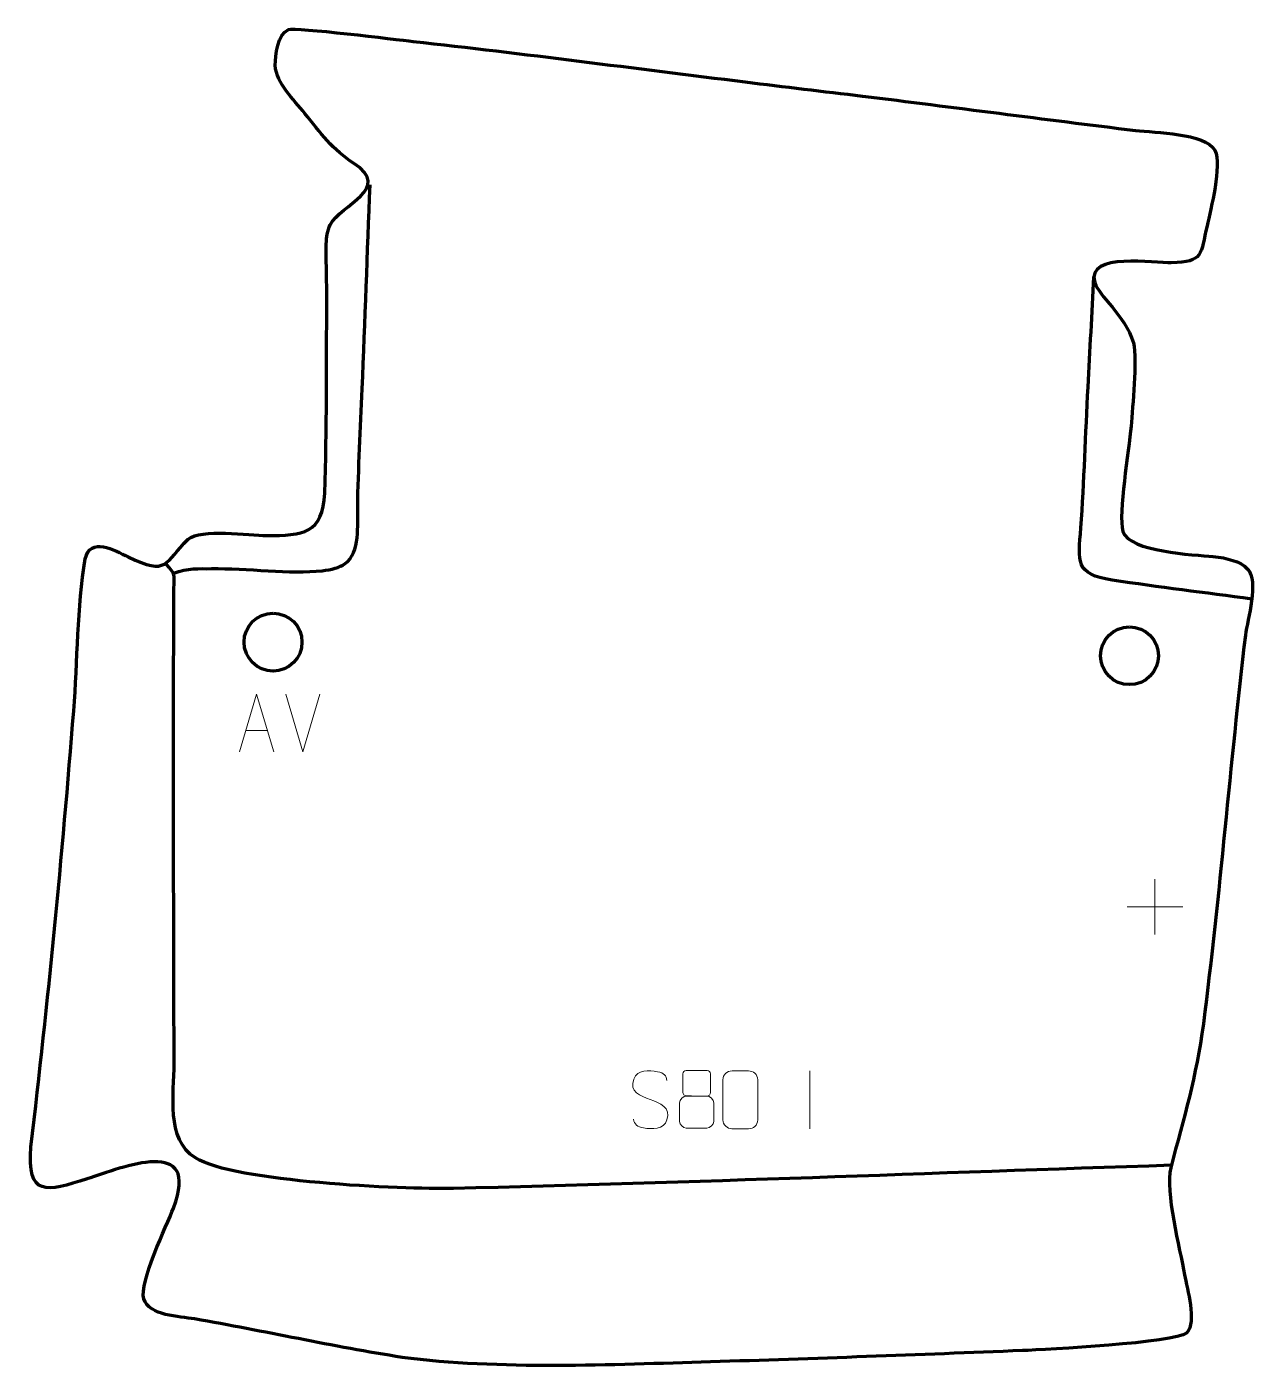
# Model space of a CAD drawing. Header units: millimetres. Extents: x 986 to 1519, y 103 to 683.
import ezdxf

# ---------------------------------------------------------------- set-up
doc = ezdxf.new("R2010")
doc.units = ezdxf.units.MM
doc.header["$MEASUREMENT"] = 0
doc.layers.add('layer 1', color=7, linetype='Continuous')
doc.layers.add('layer 2', color=7, linetype='Continuous')

msp = doc.modelspace()

# ---------------------------------------------------------------- linework, layer by layer
at = {"layer": 'layer 1', "color": 142, "lineweight": 200}
for centre in [(1092.7194, 417.3066), (1462.5407, 411.4195)]:
    msp.add_ellipse(centre, major_axis=(0, 12.5), ratio=1, dxfattribs=at)
at = {"layer": 'layer 1', "color": 142, "lineweight": 158}
for points, knots in [([(1049.9208, 447.0064), (1055.6851, 449.529), (1060.9765, 448.9334), (1066.1269, 449.0236), (1066.1269, 449.0236), (1081.2178, 449.288), (1100.3868, 446.6151), (1113.903, 448.1091), (1113.903, 448.1091), (1117.9704, 448.5586), (1121.5189, 449.4887), (1123.8551, 451.1992), (1123.8551, 451.1992), (1130.4404, 456.0206), (1129.1806, 467.9576), (1129.2861, 475.3081), (1129.2861, 475.3081), (1129.5307, 492.3474), (1130.5857, 509.6034), (1131.257, 526.6592), (1131.257, 526.6592), (1132.3861, 556.0282), (1133.5174, 585.3972), (1134.6505, 614.7661)], [0, 0, 0, 0, 0.14285714, 0.14285714, 0.14285714, 0.14285714, 0.28571429, 0.28571429, 0.28571429, 0.28571429, 0.42857143, 0.42857143, 0.42857143, 0.42857143, 0.57142857, 0.57142857, 0.57142857, 0.57142857, 0.71428571, 0.71428571, 0.71428571, 0.71428571, 1, 1, 1, 1]), ([(1515.3826, 435.8686), (1495.3193, 438.6055), (1475.1258, 441.031), (1455.1156, 444.0748), (1455.1156, 444.0748), (1438.7446, 446.5651), (1440.4842, 452.0953), (1441.536, 466.6394), (1441.536, 466.6394), (1442.9795, 486.6008), (1443.6047, 507.371), (1444.6651, 527.4552), (1444.6651, 527.4552), (1445.5038, 543.3392), (1446.3666, 559.222), (1447.2136, 575.1056)], [0, 0, 0, 0, 0.2, 0.2, 0.2, 0.2, 0.4, 0.4, 0.4, 0.4, 0.6, 0.6, 0.6, 0.6, 1, 1, 1, 1]), ([(1480.6302, 191.3298), (1377.3196, 187.9887), (1273.9136, 183.7273), (1170.5893, 181.3322), (1170.5893, 181.3322), (1148.6594, 180.8239), (1075.7735, 184.0915), (1059.2109, 194.5293), (1059.2109, 194.5293), (1046.3042, 202.6633), (1050.0495, 222.1271), (1050.0078, 235.3996), (1050.0078, 235.3996), (1049.7932, 303.7058), (1049.6432, 371.9747), (1049.919, 440.2823), (1049.919, 440.2823), (1049.9489, 447.5032), (1051.1287, 445.6725), (1046.3461, 451.3418)], [0, 0, 0, 0, 0.16666667, 0.16666667, 0.16666667, 0.16666667, 0.33333333, 0.33333333, 0.33333333, 0.33333333, 0.5, 0.5, 0.5, 0.5, 0.66666667, 0.66666667, 0.66666667, 0.66666667, 1, 1, 1, 1])]:
    msp.add_open_spline(points, degree=3, knots=knots, dxfattribs=at)
at = {"layer": 'layer 1', "color": 250, "lineweight": 9}
for points, knots in [([(1078.1941, 369.9185), (1078.1941, 369.9185), (1085.5651, 394.872), (1085.5651, 394.872), (1085.5651, 394.872), (1085.5651, 394.872), (1093.135, 369.9185), (1093.135, 369.9185)], [0, 0, 0, 0, 0.33333333, 0.33333333, 0.33333333, 0.33333333, 1, 1, 1, 1]), ([(1255.6158, 219.8083), (1251.3675, 221.2787), (1246.4594, 223.0745), (1248.4645, 228.5948), (1248.4645, 228.5948), (1249.968, 232.7347), (1255.1816, 232.3462), (1258.7852, 231.7451), (1258.7852, 231.7451), (1261.6458, 231.2679), (1262.5105, 230.0547), (1262.8211, 227.9706)], [0, 0, 0, 0, 0.25, 0.25, 0.25, 0.25, 0.5, 0.5, 0.5, 0.5, 1, 1, 1, 1]), ([(1269.6624, 230.8192), (1269.6624, 228.6062), (1269.6624, 224.9239), (1269.6624, 222.7106), (1269.6624, 222.7106), (1269.6774, 222.2032), (1270.4848, 221.2718), (1271.1849, 221.273), (1271.1849, 221.273), (1274.1548, 221.2732), (1277.125, 221.1883), (1280.0954, 221.188), (1280.0954, 221.188), (1280.8925, 221.1922), (1281.6132, 221.9825), (1281.6106, 222.7032), (1281.6106, 222.7032), (1281.6103, 224.9192), (1281.6103, 228.6039), (1281.6106, 230.8192), (1281.6106, 230.8192), (1281.5921, 231.53), (1280.9807, 232.2904), (1280.1468, 232.283), (1280.1468, 232.283), (1277.1297, 232.2827), (1274.1128, 232.2827), (1271.0962, 232.283), (1271.0962, 232.283), (1270.4698, 232.2906), (1269.6457, 231.5796), (1269.6624, 230.8192)], [0, 0, 0, 0, 0.11111111, 0.11111111, 0.11111111, 0.11111111, 0.22222222, 0.22222222, 0.22222222, 0.22222222, 0.33333333, 0.33333333, 0.33333333, 0.33333333, 0.44444444, 0.44444444, 0.44444444, 0.44444444, 0.55555556, 0.55555556, 0.55555556, 0.55555556, 0.66666667, 0.66666667, 0.66666667, 0.66666667, 0.77777778, 0.77777778, 0.77777778, 0.77777778, 1, 1, 1, 1]), ([(1290.914, 232.1057), (1293.2801, 232.1057), (1295.6466, 232.1057), (1298.0131, 232.1057), (1298.0131, 232.1057), (1299.9936, 232.1413), (1302.0196, 230.647), (1302.0467, 228.2049), (1302.0467, 228.2049), (1302.0463, 222.4475), (1302.0463, 216.6897), (1302.0467, 210.9315), (1302.0467, 210.9315), (1301.9046, 208.6039), (1300.1982, 207.1216), (1298.0131, 207.1108), (1298.0131, 207.1108), (1295.6407, 207.1112), (1293.2683, 207.1112), (1290.8963, 207.1108), (1290.8963, 207.1108), (1288.9378, 207.0052), (1286.9314, 208.8931), (1286.9428, 210.9141), (1286.9428, 210.9141), (1286.9432, 216.6947), (1286.9432, 222.475), (1286.9428, 228.2548), (1286.9428, 228.2548), (1286.9471, 230.3968), (1288.7242, 232.1193), (1290.914, 232.1057)], [0, 0, 0, 0, 0.11111111, 0.11111111, 0.11111111, 0.11111111, 0.22222222, 0.22222222, 0.22222222, 0.22222222, 0.33333333, 0.33333333, 0.33333333, 0.33333333, 0.44444444, 0.44444444, 0.44444444, 0.44444444, 0.55555556, 0.55555556, 0.55555556, 0.55555556, 0.66666667, 0.66666667, 0.66666667, 0.66666667, 0.77777778, 0.77777778, 0.77777778, 0.77777778, 1, 1, 1, 1]), ([(1268.2036, 218.301), (1268.2036, 215.1302), (1268.2036, 213.4281), (1268.2036, 210.2567), (1268.2036, 210.2567), (1268.1951, 209.0348), (1269.893, 207.3421), (1271.1456, 207.3336), (1271.1456, 207.3336), (1274.1287, 207.3339), (1277.112, 207.3339), (1280.0954, 207.3336), (1280.0954, 207.3336), (1281.4187, 207.3453), (1283.0391, 208.9669), (1283.028, 210.2661), (1283.028, 210.2661), (1283.0277, 213.4343), (1283.0277, 215.1331), (1283.028, 218.301), (1283.028, 218.301), (1282.9583, 219.6814), (1281.3805, 221.26), (1280.0751, 221.2539), (1280.0751, 221.2539), (1277.0985, 221.2536), (1274.1219, 221.2536), (1271.1456, 221.2539), (1271.1456, 221.2539), (1270.0661, 221.2603), (1268.2198, 219.6814), (1268.2036, 218.301)], [0, 0, 0, 0, 0.11111111, 0.11111111, 0.11111111, 0.11111111, 0.22222222, 0.22222222, 0.22222222, 0.22222222, 0.33333333, 0.33333333, 0.33333333, 0.33333333, 0.44444444, 0.44444444, 0.44444444, 0.44444444, 0.55555556, 0.55555556, 0.55555556, 0.55555556, 0.66666667, 0.66666667, 0.66666667, 0.66666667, 0.77777778, 0.77777778, 0.77777778, 0.77777778, 1, 1, 1, 1]), ([(1255.6158, 219.8082), (1259.6344, 218.1615), (1264.6639, 216.2732), (1262.8299, 210.9129), (1262.8299, 210.9129), (1261.3701, 206.6465), (1256.4593, 206.9032), (1252.7332, 207.4579), (1252.7332, 207.4579), (1249.9832, 207.8677), (1248.7623, 209.0812), (1248.3843, 211.1934)], [0, 0, 0, 0, 0.25, 0.25, 0.25, 0.25, 0.5, 0.5, 0.5, 0.5, 1, 1, 1, 1])]:
    msp.add_open_spline(points, degree=3, knots=knots, dxfattribs=at)
for points in [[(1105.5536, 369.9112), (1105.5536, 369.9112), (1098.2318, 394.8648), (1098.2318, 394.8648)], [(1112.8755, 394.8648), (1112.8755, 394.8648), (1105.5537, 369.9112), (1105.5537, 369.9112)], [(1080.9167, 379.1679), (1080.9167, 379.1679), (1090.4124, 379.1679), (1090.4124, 379.1679)], [(1473.5279, 314.9567), (1473.5279, 314.9567), (1473.5279, 290.9788), (1473.5279, 290.9788)], [(1461.539, 302.9677), (1461.539, 302.9677), (1485.5169, 302.9677), (1485.5169, 302.9677)], [(1324.4947, 232.0935), (1324.4947, 232.0935), (1324.4947, 207.1194), (1324.4947, 207.1194)]]:
    msp.add_open_spline(points, degree=3, dxfattribs=at)
at = {"layer": 'layer 2', "color": 242, "lineweight": 158}
msp.add_open_spline([(1115.9742, 564.9483), (1115.7334, 537.3678), (1116.0212, 509.1162), (1115.0736, 481.617), (1115.0736, 481.617), (1114.089, 464.2043), (1105.8863, 463.274), (1089.9642, 463.3209), (1089.9642, 463.3209), (1082.3237, 463.5197), (1061.6536, 466.3403), (1056.0165, 461.7654), (1056.0165, 461.7654), (1045.9962, 451.8259), (1047.4696, 445.5682), (1030.1378, 454.1651), (1030.1378, 454.1651), (1024.3788, 457.0216), (1013.6672, 462.905), (1011.6382, 453.2355), (1011.6382, 453.2355), (1008.1823, 432.4559), (1008.3164, 409.0007), (1006.6783, 387.6752), (1006.6783, 387.6752), (1001.7213, 324.7571), (995.6165, 262.0062), (988.1962, 199.3299), (988.1962, 199.3299), (986.4366, 177.5398), (994.8232, 179.801), (1012.4387, 185.4641), (1012.4387, 185.4641), (1027.7586, 190.4656), (1061.797, 204.3783), (1049.7429, 172.8322), (1049.7429, 172.8322), (1046.7266, 165.1883), (1034.8046, 140.4631), (1036.9066, 133.6478), (1036.9066, 133.6478), (1039.184, 126.2636), (1052.216, 126.0675), (1058.8523, 124.9444), (1058.8523, 124.9444), (1088.7109, 119.7947), (1118.6827, 112.9872), (1148.5111, 108.3644), (1148.5111, 108.3644), (1190.1248, 102.8551), (1239.3306, 105.1629), (1281.6023, 106.4156), (1281.6023, 106.4156), (1326.4439, 107.7537), (1371.52, 109.5011), (1416.3544, 111.2931), (1416.3544, 111.2931), (1426.6108, 111.7378), (1481.9593, 114.571), (1487.3422, 118.9124), (1487.3422, 118.9124), (1491.5869, 123.9169), (1487.4029, 137.7791), (1486.335, 144.0438), (1486.335, 144.0438), (1484.2496, 155.2731), (1477.8748, 180.0544), (1480.3432, 190.2308), (1480.3432, 190.2308), (1486.1161, 212.3909), (1491.3772, 229.2835), (1494.4283, 252.3979), (1494.4283, 252.3979), (1501.6638, 308.3558), (1505.9465, 364.4024), (1512.5933, 420.3005), (1512.5933, 420.3005), (1513.5416, 427.0788), (1518.5195, 443.615), (1513.5626, 448.8598), (1513.5626, 448.8598), (1510.3467, 452.2625), (1504.8352, 453.6431), (1498.5215, 454.2949), (1498.5215, 454.2949), (1490.3149, 455.0558), (1462.5696, 456.2552), (1459.6746, 465.0224), (1459.6746, 465.0224), (1457.6099, 473.0526), (1462.3149, 499.9051), (1463.2148, 510.5678), (1463.2148, 510.5678), (1463.9647, 519.4541), (1465.765, 538.4189), (1464.3079, 546.6279), (1464.3079, 546.6279), (1460.2468, 558.9335), (1449.2827, 566.7697), (1447.5524, 572.6261), (1447.5524, 572.6261), (1443.658, 585.8075), (1473.8002, 580.8923), (1480.5912, 581.0836), (1480.5912, 581.0836), (1494.7038, 581.4812), (1493.1887, 584.7358), (1496.0182, 597.0995), (1496.0182, 597.0995), (1497.6833, 604.3753), (1502.4175, 623.1342), (1499.4579, 629.7847), (1499.4579, 629.7847), (1495.1421, 637.1891), (1473.5586, 637.2962), (1465.1245, 638.3104), (1465.1245, 638.3104), (1425.8305, 643.0355), (1386.5938, 648.3523), (1347.2987, 653.126), (1347.2987, 653.126), (1330.4048, 655.167), (1313.5108, 657.2062), (1296.6198, 659.2709), (1296.6198, 659.2709), (1248.8514, 665.1231), (1201.008, 671.518), (1153.1788, 676.7431), (1153.1788, 676.7431), (1145.9226, 677.5506), (1102.5121, 683.0313), (1099.4308, 681.8231), (1099.4308, 681.8231), (1094.6818, 679.961), (1093.6802, 670.7491), (1093.6762, 666.4195), (1093.6762, 666.4195), (1094.2613, 658.2764), (1101.44, 651.9746), (1106.5047, 645.5835), (1106.5047, 645.5835), (1112.816, 637.6194), (1118.9285, 629.604), (1127.5413, 624.1042), (1127.5413, 624.1042), (1144.7372, 613.1237), (1121.7958, 606.2878), (1117.431, 597.5027), (1117.431, 597.5027), (1116.0616, 594.7464), (1115.8954, 592.3602), (1115.7026, 589.3555), (1115.7026, 589.3555), (1115.6377, 586.763), (1115.6978, 584.1031), (1115.7247, 581.5073), (1115.7247, 581.5073), (1115.7761, 575.9838), (1115.9891, 570.4738), (1115.9742, 564.9483)], degree=3, knots=[0, 0, 0, 0, 0.02439024, 0.02439024, 0.02439024, 0.02439024, 0.04878049, 0.04878049, 0.04878049, 0.04878049, 0.07317073, 0.07317073, 0.07317073, 0.07317073, 0.09756098, 0.09756098, 0.09756098, 0.09756098, 0.12195122, 0.12195122, 0.12195122, 0.12195122, 0.14634146, 0.14634146, 0.14634146, 0.14634146, 0.17073171, 0.17073171, 0.17073171, 0.17073171, 0.19512195, 0.19512195, 0.19512195, 0.19512195, 0.2195122, 0.2195122, 0.2195122, 0.2195122, 0.24390244, 0.24390244, 0.24390244, 0.24390244, 0.26829268, 0.26829268, 0.26829268, 0.26829268, 0.29268293, 0.29268293, 0.29268293, 0.29268293, 0.31707317, 0.31707317, 0.31707317, 0.31707317, 0.34146341, 0.34146341, 0.34146341, 0.34146341, 0.36585366, 0.36585366, 0.36585366, 0.36585366, 0.3902439, 0.3902439, 0.3902439, 0.3902439, 0.41463415, 0.41463415, 0.41463415, 0.41463415, 0.43902439, 0.43902439, 0.43902439, 0.43902439, 0.46341463, 0.46341463, 0.46341463, 0.46341463, 0.48780488, 0.48780488, 0.48780488, 0.48780488, 0.51219512, 0.51219512, 0.51219512, 0.51219512, 0.53658537, 0.53658537, 0.53658537, 0.53658537, 0.56097561, 0.56097561, 0.56097561, 0.56097561, 0.58536585, 0.58536585, 0.58536585, 0.58536585, 0.6097561, 0.6097561, 0.6097561, 0.6097561, 0.63414634, 0.63414634, 0.63414634, 0.63414634, 0.65853659, 0.65853659, 0.65853659, 0.65853659, 0.68292683, 0.68292683, 0.68292683, 0.68292683, 0.70731707, 0.70731707, 0.70731707, 0.70731707, 0.73170732, 0.73170732, 0.73170732, 0.73170732, 0.75609756, 0.75609756, 0.75609756, 0.75609756, 0.7804878, 0.7804878, 0.7804878, 0.7804878, 0.80487805, 0.80487805, 0.80487805, 0.80487805, 0.82926829, 0.82926829, 0.82926829, 0.82926829, 0.85365854, 0.85365854, 0.85365854, 0.85365854, 0.87804878, 0.87804878, 0.87804878, 0.87804878, 0.90243902, 0.90243902, 0.90243902, 0.90243902, 0.92682927, 0.92682927, 0.92682927, 0.92682927, 0.95121951, 0.95121951, 0.95121951, 0.95121951, 1, 1, 1, 1], dxfattribs=at)

doc.saveas('drawing.dxf')
